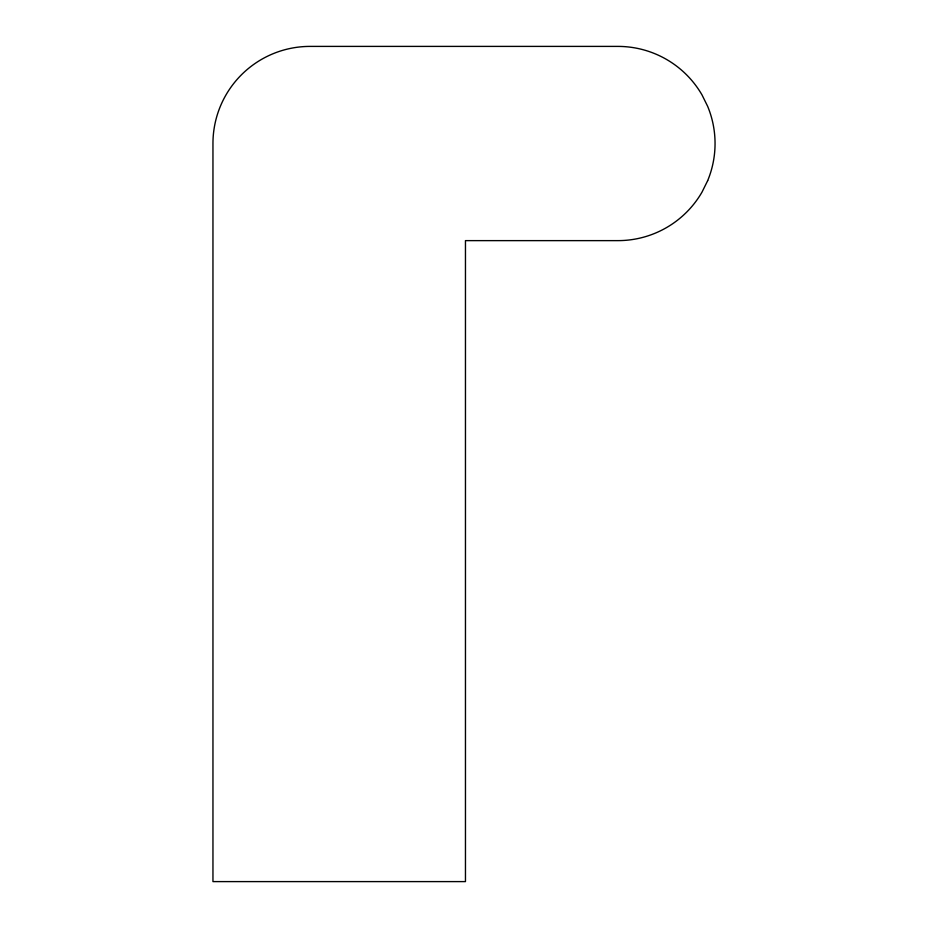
<?xml version="1.0" encoding="UTF-8"?>
<svg xmlns="http://www.w3.org/2000/svg" width="928" height="928" viewBox="0 0 928 928"><rect width="100%" height="100%" fill="white"/><g stroke="black" fill="none" stroke-linecap="round" stroke-linejoin="round"><path stroke-width="1.39" d="M707.658 180.682L702.032 192.073A97.115 97.115 0 0 1 617.932 240.63L465.462 240.63L465.462 881.6L212.953 881.6L212.953 143.515A97.115 97.115 0 0 1 310.068 46.4L617.932 46.4A97.115 97.115 0 0 1 702.032 94.958L707.658 106.349A97.115 97.115 0 0 1 707.658 180.682"/></g></svg>
